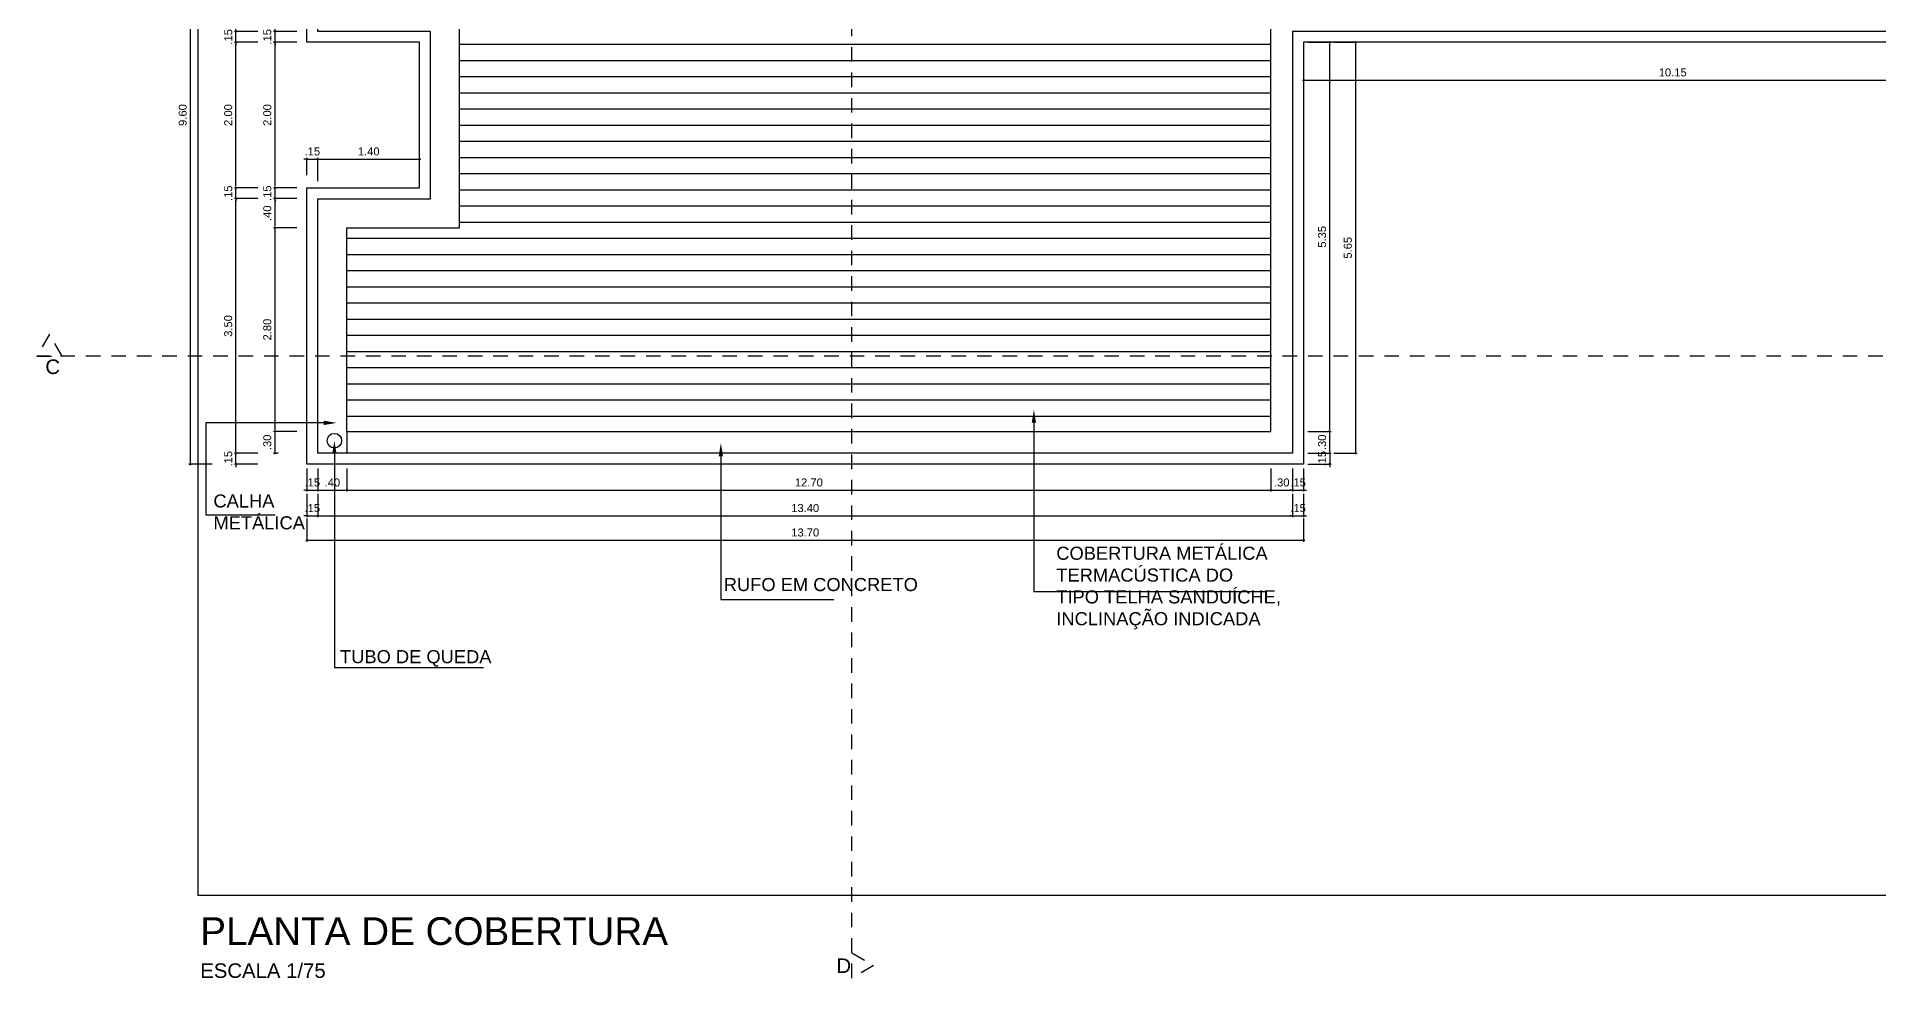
# Model space of a CAD drawing. Header units: millimetres. Extents: x 2125 to 3408, y 1171 to 1686.
# Drawn here: x 2652.35 to 2677.66, y 1437.1 to 1450.04 of the extents above; entities that cross this region are included whole.
import ezdxf

# ---------------------------------------------------------------- set-up
doc = ezdxf.new("R2010")
doc.units = ezdxf.units.MM
doc.linetypes.add('CONTORNO_QUADRO_T', pattern=[0.35, 0.2, -0.15])
for name, color, linetype in [('CALHA', 2, 'Continuous'), ('cobertura', 1, 'Continuous'), ('cotas', 7, 'Continuous'), ('linha de corte', 1, 'Continuous'), ('PAREDES', 4, 'Continuous'), ('RUFO', 3, 'Continuous'), ('TEXTO01', 7, 'Continuous'), ('TEXTO02', 3, 'Continuous'), ('TEXTO03', 2, 'Continuous')]:
    doc.layers.add(name, color=color, linetype=linetype)
doc.styles.add('ROMANS', font='arial.ttf')
doc.styles.get("Standard").update_dxf_attribs({"font": 'arial.ttf'})
doc.styles.add('TEXTO1', font='swissko.ttf', dxfattribs={"width": 0.6, "height": 0.1})
doc.dimstyles.new('ESCALA75', dxfattribs={"dimtxt": 0.11, "dimasz": 0.02, "dimexe": 0.02, "dimexo": 0.04, "dimgap": 0.05, "dimtad": 1, "dimzin": 4, "dimdsep": 46, "dimtxsty": 'ROMANS', "dimblk1": 'PPC', "dimblk2": 'PPC', "dimsah": 1, "dimcen": 0.02, "dimclrd": 7, "dimclre": 7, "dimclrt": 3, "dimazin": 1, "dimtfac": 1, "dimtix": 1, "dimtmove": 0, "dimatfit": 3, "dimldrblk": 'PPC', "dimfxl": 0, "dimtolj": 1, "dimtzin": 12, "dimarcsym": 0})

# ---------------------------------------------------------------- blocks, each defined once
blk = doc.blocks.new('PPC')
at = {"color": 2}
blk.add_circle((0, 0), 0.5, dxfattribs=at)
blk = doc.blocks.new('*D730')
at = {"layer": 'cotas', "color": 7, "lineweight": -2, "transparency": 16777216}
for p, q in [((2656.209, 1444.111), (2656.209, 1443.791)), ((2656.609, 1444.111), (2656.609, 1443.791)), ((2656.229, 1443.811), (2656.589, 1443.811))]:
    blk.add_line(p, q, dxfattribs=at)
at = {"layer": 'DEFPOINTS', "color": 0, "transparency": 16777216}
for p in [(2656.209, 1444.319), (2656.609, 1444.319), (2656.609, 1443.811)]:
    blk.add_point(p, dxfattribs=at)
at = {"layer": 'cotas', "color": 7, "lineweight": -2, "transparency": 16777216, "xscale": 0.02, "yscale": 0.02, "zscale": 0.02, "rotation": 180}
blk.add_blockref('PPC', (2656.209, 1443.811), dxfattribs=at)
at = {"layer": 'cotas', "color": 7, "lineweight": -2, "transparency": 16777216, "xscale": 0.02, "yscale": 0.02, "zscale": 0.02}
blk.add_blockref('PPC', (2656.609, 1443.811), dxfattribs=at)
at = {"layer": 'cotas', "color": 3, "transparency": 16777216, "insert": (2656.409, 1443.917), "char_height": 0.11, "attachment_point": 5, "style": 'ROMANS'}
blk.add_mtext('\\A1;.40', dxfattribs=at)
blk = doc.blocks.new('*D731')
at = {"layer": 'cotas', "color": 7, "lineweight": -2, "transparency": 16777216}
for p, q in [((2656.609, 1444.111), (2656.609, 1443.791)), ((2669.309, 1444.111), (2669.309, 1443.791)), ((2656.629, 1443.811), (2669.289, 1443.811))]:
    blk.add_line(p, q, dxfattribs=at)
at = {"layer": 'DEFPOINTS', "color": 0, "transparency": 16777216}
for p in [(2669.309, 1444.619), (2656.609, 1444.319), (2669.309, 1443.811)]:
    blk.add_point(p, dxfattribs=at)
at = {"layer": 'cotas', "color": 7, "lineweight": -2, "transparency": 16777216, "xscale": 0.02, "yscale": 0.02, "zscale": 0.02, "rotation": 180}
blk.add_blockref('PPC', (2656.609, 1443.811), dxfattribs=at)
at = {"layer": 'cotas', "color": 7, "lineweight": -2, "transparency": 16777216, "xscale": 0.02, "yscale": 0.02, "zscale": 0.02}
blk.add_blockref('PPC', (2669.309, 1443.811), dxfattribs=at)
at = {"layer": 'cotas', "color": 3, "transparency": 16777216, "insert": (2662.959, 1443.917), "char_height": 0.11, "attachment_point": 5, "style": 'ROMANS'}
blk.add_mtext('\\A1;12.70', dxfattribs=at)
blk = doc.blocks.new('*D732')
at = {"layer": 'cotas', "color": 7, "lineweight": -2, "transparency": 16777216}
for p, q in [((2669.309, 1444.111), (2669.309, 1443.791)), ((2669.609, 1444.111), (2669.609, 1443.791)), ((2669.329, 1443.811), (2669.589, 1443.811))]:
    blk.add_line(p, q, dxfattribs=at)
at = {"layer": 'DEFPOINTS', "color": 0, "transparency": 16777216}
for p in [(2669.309, 1444.619), (2669.609, 1444.319), (2669.609, 1443.811)]:
    blk.add_point(p, dxfattribs=at)
at = {"layer": 'cotas', "color": 7, "lineweight": -2, "transparency": 16777216, "xscale": 0.02, "yscale": 0.02, "zscale": 0.02, "rotation": 180}
blk.add_blockref('PPC', (2669.309, 1443.811), dxfattribs=at)
at = {"layer": 'cotas', "color": 7, "lineweight": -2, "transparency": 16777216, "xscale": 0.02, "yscale": 0.02, "zscale": 0.02}
blk.add_blockref('PPC', (2669.609, 1443.811), dxfattribs=at)
at = {"layer": 'cotas', "color": 3, "transparency": 16777216, "insert": (2669.459, 1443.917), "char_height": 0.11, "attachment_point": 5, "style": 'ROMANS'}
blk.add_mtext('\\A1;.30', dxfattribs=at)
blk = doc.blocks.new('*D674')
at = {"layer": 'cotas', "color": 7, "lineweight": -2, "transparency": 16777216}
for p, q in [((2656.209, 1443.759), (2656.209, 1443.439)), ((2669.609, 1443.759), (2669.609, 1443.439)), ((2656.229, 1443.459), (2669.589, 1443.459))]:
    blk.add_line(p, q, dxfattribs=at)
at = {"layer": 'DEFPOINTS', "color": 0, "transparency": 16777216}
for p in [(2656.209, 1444.269), (2669.609, 1444.269), (2669.609, 1443.459)]:
    blk.add_point(p, dxfattribs=at)
at = {"layer": 'cotas', "color": 7, "lineweight": -2, "transparency": 16777216, "xscale": 0.02, "yscale": 0.02, "zscale": 0.02, "rotation": 180}
blk.add_blockref('PPC', (2656.209, 1443.459), dxfattribs=at)
at = {"layer": 'cotas', "color": 7, "lineweight": -2, "transparency": 16777216, "xscale": 0.02, "yscale": 0.02, "zscale": 0.02}
blk.add_blockref('PPC', (2669.609, 1443.459), dxfattribs=at)
at = {"layer": 'cotas', "color": 3, "transparency": 16777216, "insert": (2662.909, 1443.565), "char_height": 0.11, "attachment_point": 5, "style": 'ROMANS'}
blk.add_mtext('\\A1;13.40', dxfattribs=at)
blk = doc.blocks.new('*D772')
at = {"layer": 'cotas', "color": 7, "lineweight": -2, "transparency": 16777216}
for p, q in [((2669.82, 1444.319), (2670.14, 1444.319)), ((2670.12, 1444.339), (2670.12, 1444.359)), ((2670.12, 1444.319), (2670.12, 1444.169)), ((2669.82, 1444.169), (2670.14, 1444.169)), ((2670.12, 1444.149), (2670.12, 1444.129))]:
    blk.add_line(p, q, dxfattribs=at)
at = {"layer": 'DEFPOINTS', "color": 0, "transparency": 16777216}
for p in [(2669.609, 1444.319), (2669.609, 1444.169), (2670.12, 1444.169)]:
    blk.add_point(p, dxfattribs=at)
at = {"layer": 'cotas', "color": 7, "lineweight": -2, "transparency": 16777216, "xscale": 0.02, "yscale": 0.02, "zscale": 0.02}
for p, rotation in [((2670.12, 1444.319), 270), ((2670.12, 1444.169), 90)]:
    blk.add_blockref('PPC', p, dxfattribs=dict(at, rotation=rotation))
at = {"layer": 'cotas', "color": 3, "transparency": 16777216, "insert": (2670.014, 1444.244), "char_height": 0.11, "attachment_point": 5, "rotation": 90, "style": 'ROMANS'}
blk.add_mtext('\\A1;.15', dxfattribs=at)
blk = doc.blocks.new('*D773')
at = {"layer": 'cotas', "color": 7, "lineweight": -2, "transparency": 16777216}
for p, q in [((2669.82, 1444.619), (2670.14, 1444.619)), ((2670.12, 1444.339), (2670.12, 1444.599)), ((2669.82, 1444.319), (2670.14, 1444.319))]:
    blk.add_line(p, q, dxfattribs=at)
at = {"layer": 'DEFPOINTS', "color": 0, "transparency": 16777216}
for p in [(2669.309, 1444.619), (2670.12, 1444.619), (2669.609, 1444.319)]:
    blk.add_point(p, dxfattribs=at)
at = {"layer": 'cotas', "color": 7, "lineweight": -2, "transparency": 16777216, "xscale": 0.02, "yscale": 0.02, "zscale": 0.02}
for p, rotation in [((2670.12, 1444.619), 90), ((2670.12, 1444.319), 270)]:
    blk.add_blockref('PPC', p, dxfattribs=dict(at, rotation=rotation))
at = {"layer": 'cotas', "color": 3, "transparency": 16777216, "insert": (2670.014, 1444.469), "char_height": 0.11, "attachment_point": 5, "rotation": 90, "style": 'ROMANS'}
blk.add_mtext('\\A1;.30', dxfattribs=at)
blk = doc.blocks.new('*D774')
at = {"layer": 'cotas', "color": 7, "lineweight": -2, "transparency": 16777216}
for p, q in [((2669.82, 1449.969), (2670.14, 1449.969)), ((2670.12, 1444.639), (2670.12, 1449.949)), ((2669.82, 1444.619), (2670.14, 1444.619))]:
    blk.add_line(p, q, dxfattribs=at)
at = {"layer": 'DEFPOINTS', "color": 0, "transparency": 16777216}
for p in [(2669.759, 1449.969), (2670.12, 1449.969), (2669.309, 1444.619)]:
    blk.add_point(p, dxfattribs=at)
at = {"layer": 'cotas', "color": 7, "lineweight": -2, "transparency": 16777216, "xscale": 0.02, "yscale": 0.02, "zscale": 0.02}
for p, rotation in [((2670.12, 1449.969), 90), ((2670.12, 1444.619), 270)]:
    blk.add_blockref('PPC', p, dxfattribs=dict(at, rotation=rotation))
at = {"layer": 'cotas', "color": 3, "transparency": 16777216, "insert": (2670.014, 1447.294), "char_height": 0.11, "attachment_point": 5, "rotation": 90, "style": 'ROMANS'}
blk.add_mtext('\\A1;5.35', dxfattribs=at)
blk = doc.blocks.new('*D702')
at = {"layer": 'cotas', "color": 7, "lineweight": -2, "transparency": 16777216}
for p, q in [((2670.174, 1449.969), (2670.494, 1449.969)), ((2670.474, 1449.949), (2670.474, 1444.339)), ((2670.174, 1444.319), (2670.494, 1444.319))]:
    blk.add_line(p, q, dxfattribs=at)
at = {"layer": 'DEFPOINTS', "color": 0, "transparency": 16777216}
for p in [(2669.807, 1449.969), (2669.657, 1444.319), (2670.474, 1444.319)]:
    blk.add_point(p, dxfattribs=at)
at = {"layer": 'cotas', "color": 7, "lineweight": -2, "transparency": 16777216, "xscale": 0.02, "yscale": 0.02, "zscale": 0.02}
for p, rotation in [((2670.474, 1449.969), 90), ((2670.474, 1444.319), 270)]:
    blk.add_blockref('PPC', p, dxfattribs=dict(at, rotation=rotation))
at = {"layer": 'cotas', "color": 3, "transparency": 16777216, "insert": (2670.368, 1447.144), "char_height": 0.11, "attachment_point": 5, "rotation": 90, "style": 'ROMANS'}
blk.add_mtext('\\A1;5.65', dxfattribs=at)
blk = doc.blocks.new('*D775')
at = {"layer": 'cotas', "color": 7, "lineweight": -2, "transparency": 16777216}
for p, q in [((2669.759, 1449.748), (2669.759, 1449.428)), ((2679.909, 1449.748), (2679.909, 1449.428)), ((2669.779, 1449.448), (2679.889, 1449.448))]:
    blk.add_line(p, q, dxfattribs=at)
at = {"layer": 'DEFPOINTS', "color": 0, "transparency": 16777216}
for p in [(2669.759, 1449.969), (2679.909, 1449.969), (2679.909, 1449.448)]:
    blk.add_point(p, dxfattribs=at)
at = {"layer": 'cotas', "color": 7, "lineweight": -2, "transparency": 16777216, "xscale": 0.02, "yscale": 0.02, "zscale": 0.02, "rotation": 180}
blk.add_blockref('PPC', (2669.759, 1449.448), dxfattribs=at)
at = {"layer": 'cotas', "color": 7, "lineweight": -2, "transparency": 16777216, "xscale": 0.02, "yscale": 0.02, "zscale": 0.02}
blk.add_blockref('PPC', (2679.909, 1449.448), dxfattribs=at)
at = {"layer": 'cotas', "color": 3, "transparency": 16777216, "insert": (2674.834, 1449.554), "char_height": 0.11, "attachment_point": 5, "style": 'ROMANS'}
blk.add_mtext('\\A1;10.15', dxfattribs=at)
blk = doc.blocks.new('*D776')
at = {"layer": 'cotas', "color": 7, "lineweight": -2, "transparency": 16777216}
for p, q in [((2656.059, 1443.423), (2656.059, 1443.103)), ((2669.759, 1443.423), (2669.759, 1443.103)), ((2656.079, 1443.123), (2669.739, 1443.123))]:
    blk.add_line(p, q, dxfattribs=at)
at = {"layer": 'DEFPOINTS', "color": 0, "transparency": 16777216}
for p in [(2656.059, 1444.169), (2669.759, 1444.169), (2669.759, 1443.123)]:
    blk.add_point(p, dxfattribs=at)
at = {"layer": 'cotas', "color": 7, "lineweight": -2, "transparency": 16777216, "xscale": 0.02, "yscale": 0.02, "zscale": 0.02, "rotation": 180}
blk.add_blockref('PPC', (2656.059, 1443.123), dxfattribs=at)
at = {"layer": 'cotas', "color": 7, "lineweight": -2, "transparency": 16777216, "xscale": 0.02, "yscale": 0.02, "zscale": 0.02}
blk.add_blockref('PPC', (2669.759, 1443.123), dxfattribs=at)
at = {"layer": 'cotas', "color": 3, "transparency": 16777216, "insert": (2662.909, 1443.229), "char_height": 0.11, "attachment_point": 5, "style": 'ROMANS'}
blk.add_mtext('\\A1;13.70', dxfattribs=at)
blk = doc.blocks.new('*D777')
at = {"layer": 'cotas', "color": 7, "lineweight": -2, "transparency": 16777216}
for p, q in [((2669.609, 1444.111), (2669.609, 1443.791)), ((2669.759, 1444.111), (2669.759, 1443.791)), ((2669.589, 1443.811), (2669.569, 1443.811)), ((2669.609, 1443.811), (2669.759, 1443.811)), ((2669.779, 1443.811), (2669.799, 1443.811))]:
    blk.add_line(p, q, dxfattribs=at)
at = {"layer": 'DEFPOINTS', "color": 0, "transparency": 16777216}
for p in [(2669.609, 1444.319), (2669.759, 1444.319), (2669.759, 1443.811)]:
    blk.add_point(p, dxfattribs=at)
at = {"layer": 'cotas', "color": 7, "lineweight": -2, "transparency": 16777216, "xscale": 0.02, "yscale": 0.02, "zscale": 0.02}
blk.add_blockref('PPC', (2669.609, 1443.811), dxfattribs=at)
at = {"layer": 'cotas', "color": 7, "lineweight": -2, "transparency": 16777216, "xscale": 0.02, "yscale": 0.02, "zscale": 0.02, "rotation": 180}
blk.add_blockref('PPC', (2669.759, 1443.811), dxfattribs=at)
at = {"layer": 'cotas', "color": 3, "transparency": 16777216, "insert": (2669.684, 1443.917), "char_height": 0.11, "attachment_point": 5, "style": 'ROMANS'}
blk.add_mtext('\\A1;.15', dxfattribs=at)
blk = doc.blocks.new('*D703')
at = {"layer": 'cotas', "color": 7, "lineweight": -2, "transparency": 16777216}
for p, q in [((2669.609, 1443.759), (2669.609, 1443.439)), ((2669.759, 1443.759), (2669.759, 1443.439)), ((2669.589, 1443.459), (2669.569, 1443.459)), ((2669.609, 1443.459), (2669.759, 1443.459)), ((2669.779, 1443.459), (2669.799, 1443.459))]:
    blk.add_line(p, q, dxfattribs=at)
at = {"layer": 'DEFPOINTS', "color": 0, "transparency": 16777216}
for p in [(2669.609, 1443.967), (2669.759, 1443.967), (2669.759, 1443.459)]:
    blk.add_point(p, dxfattribs=at)
at = {"layer": 'cotas', "color": 7, "lineweight": -2, "transparency": 16777216, "xscale": 0.02, "yscale": 0.02, "zscale": 0.02}
blk.add_blockref('PPC', (2669.609, 1443.459), dxfattribs=at)
at = {"layer": 'cotas', "color": 7, "lineweight": -2, "transparency": 16777216, "xscale": 0.02, "yscale": 0.02, "zscale": 0.02, "rotation": 180}
blk.add_blockref('PPC', (2669.759, 1443.459), dxfattribs=at)
at = {"layer": 'cotas', "color": 3, "transparency": 16777216, "insert": (2669.684, 1443.565), "char_height": 0.11, "attachment_point": 5, "style": 'ROMANS'}
blk.add_mtext('\\A1;.15', dxfattribs=at)
blk = doc.blocks.new('*D704')
at = {"layer": 'cotas', "color": 7, "lineweight": -2, "transparency": 16777216}
for p, q in [((2656.059, 1444.111), (2656.059, 1443.791)), ((2656.209, 1444.111), (2656.209, 1443.791)), ((2656.039, 1443.811), (2656.019, 1443.811)), ((2656.059, 1443.811), (2656.209, 1443.811)), ((2656.229, 1443.811), (2656.249, 1443.811))]:
    blk.add_line(p, q, dxfattribs=at)
at = {"layer": 'DEFPOINTS', "color": 0, "transparency": 16777216}
for p in [(2656.059, 1444.319), (2656.209, 1444.319), (2656.209, 1443.811)]:
    blk.add_point(p, dxfattribs=at)
at = {"layer": 'cotas', "color": 7, "lineweight": -2, "transparency": 16777216, "xscale": 0.02, "yscale": 0.02, "zscale": 0.02}
blk.add_blockref('PPC', (2656.059, 1443.811), dxfattribs=at)
at = {"layer": 'cotas', "color": 7, "lineweight": -2, "transparency": 16777216, "xscale": 0.02, "yscale": 0.02, "zscale": 0.02, "rotation": 180}
blk.add_blockref('PPC', (2656.209, 1443.811), dxfattribs=at)
at = {"layer": 'cotas', "color": 3, "transparency": 16777216, "insert": (2656.134, 1443.917), "char_height": 0.11, "attachment_point": 5, "style": 'ROMANS'}
blk.add_mtext('\\A1;.15', dxfattribs=at)
blk = doc.blocks.new('*D705')
at = {"layer": 'cotas', "color": 7, "lineweight": -2, "transparency": 16777216}
for p, q in [((2656.059, 1443.759), (2656.059, 1443.439)), ((2656.209, 1443.759), (2656.209, 1443.439)), ((2656.039, 1443.459), (2656.019, 1443.459)), ((2656.059, 1443.459), (2656.209, 1443.459)), ((2656.229, 1443.459), (2656.249, 1443.459))]:
    blk.add_line(p, q, dxfattribs=at)
at = {"layer": 'DEFPOINTS', "color": 0, "transparency": 16777216}
for p in [(2656.059, 1443.967), (2656.209, 1443.967), (2656.209, 1443.459)]:
    blk.add_point(p, dxfattribs=at)
at = {"layer": 'cotas', "color": 7, "lineweight": -2, "transparency": 16777216, "xscale": 0.02, "yscale": 0.02, "zscale": 0.02}
blk.add_blockref('PPC', (2656.059, 1443.459), dxfattribs=at)
at = {"layer": 'cotas', "color": 7, "lineweight": -2, "transparency": 16777216, "xscale": 0.02, "yscale": 0.02, "zscale": 0.02, "rotation": 180}
blk.add_blockref('PPC', (2656.209, 1443.459), dxfattribs=at)
at = {"layer": 'cotas', "color": 3, "transparency": 16777216, "insert": (2656.134, 1443.565), "char_height": 0.11, "attachment_point": 5, "style": 'ROMANS'}
blk.add_mtext('\\A1;.15', dxfattribs=at)
blk = doc.blocks.new('*D778')
at = {"color": 7, "lineweight": -2, "transparency": 16777216}
for p, q in [((2655.662, 1444.619), (2655.602, 1444.619)), ((2655.622, 1444.339), (2655.622, 1444.599)), ((2655.662, 1444.319), (2655.602, 1444.319))]:
    blk.add_line(p, q, dxfattribs=at)
at = {"layer": 'DEFPOINTS', "color": 0, "transparency": 16777216}
for p in [(2655.622, 1444.619), (2656.609, 1444.619), (2656.209, 1444.319)]:
    blk.add_point(p, dxfattribs=at)
at = {"color": 7, "lineweight": -2, "transparency": 16777216, "xscale": 0.02, "yscale": 0.02, "zscale": 0.02}
for p, rotation in [((2655.622, 1444.619), 90), ((2655.622, 1444.319), 270)]:
    blk.add_blockref('PPC', p, dxfattribs=dict(at, rotation=rotation))
at = {"color": 3, "transparency": 16777216, "insert": (2655.515, 1444.469), "char_height": 0.11, "attachment_point": 5, "rotation": 90, "style": 'ROMANS'}
blk.add_mtext('\\A1;.30', dxfattribs=at)
blk = doc.blocks.new('*D779')
at = {"layer": 'cotas', "color": 7, "lineweight": -2, "transparency": 16777216}
for p, q in [((2655.922, 1447.419), (2655.602, 1447.419)), ((2655.622, 1444.639), (2655.622, 1447.399)), ((2655.922, 1444.619), (2655.602, 1444.619))]:
    blk.add_line(p, q, dxfattribs=at)
at = {"layer": 'DEFPOINTS', "color": 0, "transparency": 16777216}
for p in [(2655.622, 1447.419), (2656.609, 1447.419), (2656.609, 1444.619)]:
    blk.add_point(p, dxfattribs=at)
at = {"layer": 'cotas', "color": 7, "lineweight": -2, "transparency": 16777216, "xscale": 0.02, "yscale": 0.02, "zscale": 0.02}
for p, rotation in [((2655.622, 1447.419), 90), ((2655.622, 1444.619), 270)]:
    blk.add_blockref('PPC', p, dxfattribs=dict(at, rotation=rotation))
at = {"layer": 'cotas', "color": 3, "transparency": 16777216, "insert": (2655.515, 1446.019), "char_height": 0.11, "attachment_point": 5, "rotation": 90, "style": 'ROMANS'}
blk.add_mtext('\\A1;2.80', dxfattribs=at)
blk = doc.blocks.new('*D780')
at = {"layer": 'cotas', "color": 7, "lineweight": -2, "transparency": 16777216}
for p, q in [((2655.922, 1447.819), (2655.602, 1447.819)), ((2655.622, 1447.439), (2655.622, 1447.799)), ((2655.922, 1447.419), (2655.602, 1447.419))]:
    blk.add_line(p, q, dxfattribs=at)
at = {"layer": 'DEFPOINTS', "color": 0, "transparency": 16777216}
for p in [(2655.622, 1447.819), (2656.558, 1447.819), (2656.609, 1447.419)]:
    blk.add_point(p, dxfattribs=at)
at = {"layer": 'cotas', "color": 7, "lineweight": -2, "transparency": 16777216, "xscale": 0.02, "yscale": 0.02, "zscale": 0.02}
for p, rotation in [((2655.622, 1447.819), 90), ((2655.622, 1447.419), 270)]:
    blk.add_blockref('PPC', p, dxfattribs=dict(at, rotation=rotation))
at = {"layer": 'cotas', "color": 3, "transparency": 16777216, "insert": (2655.515, 1447.619), "char_height": 0.11, "attachment_point": 5, "rotation": 90, "style": 'ROMANS'}
blk.add_mtext('\\A1;.40', dxfattribs=at)
blk = doc.blocks.new('*D781')
at = {"layer": 'cotas', "color": 7, "lineweight": -2, "transparency": 16777216}
for p, q in [((2655.922, 1447.969), (2655.602, 1447.969)), ((2655.922, 1447.819), (2655.602, 1447.819)), ((2655.622, 1447.989), (2655.622, 1448.009)), ((2655.622, 1447.819), (2655.622, 1447.969)), ((2655.622, 1447.799), (2655.622, 1447.779))]:
    blk.add_line(p, q, dxfattribs=at)
at = {"layer": 'DEFPOINTS', "color": 0, "transparency": 16777216}
for p in [(2655.622, 1447.969), (2656.558, 1447.819), (2656.586, 1447.969)]:
    blk.add_point(p, dxfattribs=at)
at = {"layer": 'cotas', "color": 7, "lineweight": -2, "transparency": 16777216, "xscale": 0.02, "yscale": 0.02, "zscale": 0.02}
for p, rotation in [((2655.622, 1447.969), 270), ((2655.622, 1447.819), 90)]:
    blk.add_blockref('PPC', p, dxfattribs=dict(at, rotation=rotation))
at = {"layer": 'cotas', "color": 3, "transparency": 16777216, "insert": (2655.515, 1447.894), "char_height": 0.11, "attachment_point": 5, "rotation": 90, "style": 'ROMANS'}
blk.add_mtext('\\A1;.15', dxfattribs=at)
blk = doc.blocks.new('*D782')
at = {"layer": 'cotas', "color": 7, "lineweight": -2, "transparency": 16777216}
for p, q in [((2655.922, 1449.969), (2655.602, 1449.969)), ((2655.622, 1447.989), (2655.622, 1449.949)), ((2655.922, 1447.969), (2655.602, 1447.969))]:
    blk.add_line(p, q, dxfattribs=at)
at = {"layer": 'DEFPOINTS', "color": 0, "transparency": 16777216}
for p in [(2655.622, 1449.969), (2656.642, 1449.969), (2656.586, 1447.969)]:
    blk.add_point(p, dxfattribs=at)
at = {"layer": 'cotas', "color": 7, "lineweight": -2, "transparency": 16777216, "xscale": 0.02, "yscale": 0.02, "zscale": 0.02}
for p, rotation in [((2655.622, 1449.969), 90), ((2655.622, 1447.969), 270)]:
    blk.add_blockref('PPC', p, dxfattribs=dict(at, rotation=rotation))
at = {"layer": 'cotas', "color": 3, "transparency": 16777216, "insert": (2655.515, 1448.969), "char_height": 0.11, "attachment_point": 5, "rotation": 90, "style": 'ROMANS'}
blk.add_mtext('\\A1;2.00', dxfattribs=at)
blk = doc.blocks.new('*D783')
at = {"layer": 'cotas', "color": 7, "lineweight": -2, "transparency": 16777216}
for p, q in [((2655.922, 1450.119), (2655.602, 1450.119)), ((2655.622, 1450.139), (2655.622, 1450.159)), ((2655.622, 1449.969), (2655.622, 1450.119)), ((2655.922, 1449.969), (2655.602, 1449.969)), ((2655.622, 1449.949), (2655.622, 1449.929))]:
    blk.add_line(p, q, dxfattribs=at)
at = {"layer": 'DEFPOINTS', "color": 0, "transparency": 16777216}
for p in [(2655.622, 1450.119), (2656.642, 1450.119), (2656.642, 1449.969)]:
    blk.add_point(p, dxfattribs=at)
at = {"layer": 'cotas', "color": 7, "lineweight": -2, "transparency": 16777216, "xscale": 0.02, "yscale": 0.02, "zscale": 0.02}
for p, rotation in [((2655.622, 1450.119), 270), ((2655.622, 1449.969), 90)]:
    blk.add_blockref('PPC', p, dxfattribs=dict(at, rotation=rotation))
at = {"layer": 'cotas', "color": 3, "transparency": 16777216, "insert": (2655.515, 1450.044), "char_height": 0.11, "attachment_point": 5, "rotation": 90, "style": 'ROMANS'}
blk.add_mtext('\\A1;.15', dxfattribs=at)
blk = doc.blocks.new('*D788')
at = {"layer": 'cotas', "color": 7, "lineweight": -2, "transparency": 16777216}
for p, q in [((2655.384, 1444.319), (2655.064, 1444.319)), ((2655.084, 1444.339), (2655.084, 1444.359)), ((2655.084, 1444.169), (2655.084, 1444.319)), ((2655.384, 1444.169), (2655.064, 1444.169)), ((2655.084, 1444.149), (2655.084, 1444.129))]:
    blk.add_line(p, q, dxfattribs=at)
at = {"layer": 'DEFPOINTS', "color": 0, "transparency": 16777216}
for p in [(2655.084, 1444.319), (2656.209, 1444.319), (2656.059, 1444.169)]:
    blk.add_point(p, dxfattribs=at)
at = {"layer": 'cotas', "color": 7, "lineweight": -2, "transparency": 16777216, "xscale": 0.02, "yscale": 0.02, "zscale": 0.02}
for p, rotation in [((2655.084, 1444.319), 270), ((2655.084, 1444.169), 90)]:
    blk.add_blockref('PPC', p, dxfattribs=dict(at, rotation=rotation))
at = {"layer": 'cotas', "color": 3, "transparency": 16777216, "insert": (2654.978, 1444.244), "char_height": 0.11, "attachment_point": 5, "rotation": 90, "style": 'ROMANS'}
blk.add_mtext('\\A1;.15', dxfattribs=at)
blk = doc.blocks.new('*D789')
at = {"layer": 'cotas', "color": 7, "lineweight": -2, "transparency": 16777216}
for p, q in [((2655.384, 1447.819), (2655.064, 1447.819)), ((2655.084, 1444.339), (2655.084, 1447.799)), ((2655.384, 1444.319), (2655.064, 1444.319))]:
    blk.add_line(p, q, dxfattribs=at)
at = {"layer": 'DEFPOINTS', "color": 0, "transparency": 16777216}
for p in [(2655.084, 1447.819), (2656.568, 1447.819), (2656.209, 1444.319)]:
    blk.add_point(p, dxfattribs=at)
at = {"layer": 'cotas', "color": 7, "lineweight": -2, "transparency": 16777216, "xscale": 0.02, "yscale": 0.02, "zscale": 0.02}
for p, rotation in [((2655.084, 1447.819), 90), ((2655.084, 1444.319), 270)]:
    blk.add_blockref('PPC', p, dxfattribs=dict(at, rotation=rotation))
at = {"layer": 'cotas', "color": 3, "transparency": 16777216, "insert": (2654.978, 1446.069), "char_height": 0.11, "attachment_point": 5, "rotation": 90, "style": 'ROMANS'}
blk.add_mtext('\\A1;3.50', dxfattribs=at)
blk = doc.blocks.new('*D790')
at = {"layer": 'cotas', "color": 7, "lineweight": -2, "transparency": 16777216}
for p, q in [((2655.384, 1447.969), (2655.064, 1447.969)), ((2655.384, 1447.819), (2655.064, 1447.819)), ((2655.084, 1447.989), (2655.084, 1448.009)), ((2655.084, 1447.819), (2655.084, 1447.969)), ((2655.084, 1447.799), (2655.084, 1447.779))]:
    blk.add_line(p, q, dxfattribs=at)
at = {"layer": 'DEFPOINTS', "color": 0, "transparency": 16777216}
for p in [(2655.084, 1447.969), (2656.568, 1447.969), (2656.568, 1447.819)]:
    blk.add_point(p, dxfattribs=at)
at = {"layer": 'cotas', "color": 7, "lineweight": -2, "transparency": 16777216, "xscale": 0.02, "yscale": 0.02, "zscale": 0.02}
for p, rotation in [((2655.084, 1447.969), 270), ((2655.084, 1447.819), 90)]:
    blk.add_blockref('PPC', p, dxfattribs=dict(at, rotation=rotation))
at = {"layer": 'cotas', "color": 3, "transparency": 16777216, "insert": (2654.978, 1447.894), "char_height": 0.11, "attachment_point": 5, "rotation": 90, "style": 'ROMANS'}
blk.add_mtext('\\A1;.15', dxfattribs=at)
blk = doc.blocks.new('*D791')
at = {"layer": 'cotas', "color": 7, "lineweight": -2, "transparency": 16777216}
for p, q in [((2655.384, 1449.969), (2655.064, 1449.969)), ((2655.084, 1447.989), (2655.084, 1449.949)), ((2655.384, 1447.969), (2655.064, 1447.969))]:
    blk.add_line(p, q, dxfattribs=at)
at = {"layer": 'DEFPOINTS', "color": 0, "transparency": 16777216}
for p in [(2655.084, 1449.969), (2656.645, 1449.969), (2656.568, 1447.969)]:
    blk.add_point(p, dxfattribs=at)
at = {"layer": 'cotas', "color": 7, "lineweight": -2, "transparency": 16777216, "xscale": 0.02, "yscale": 0.02, "zscale": 0.02}
for p, rotation in [((2655.084, 1449.969), 90), ((2655.084, 1447.969), 270)]:
    blk.add_blockref('PPC', p, dxfattribs=dict(at, rotation=rotation))
at = {"layer": 'cotas', "color": 3, "transparency": 16777216, "insert": (2654.978, 1448.969), "char_height": 0.11, "attachment_point": 5, "rotation": 90, "style": 'ROMANS'}
blk.add_mtext('\\A1;2.00', dxfattribs=at)
blk = doc.blocks.new('*D792')
at = {"layer": 'cotas', "color": 7, "lineweight": -2, "transparency": 16777216}
for p, q in [((2655.384, 1450.119), (2655.064, 1450.119)), ((2655.084, 1450.139), (2655.084, 1450.159)), ((2655.084, 1449.969), (2655.084, 1450.119)), ((2655.384, 1449.969), (2655.064, 1449.969)), ((2655.084, 1449.949), (2655.084, 1449.929))]:
    blk.add_line(p, q, dxfattribs=at)
at = {"layer": 'DEFPOINTS', "color": 0, "transparency": 16777216}
for p in [(2655.084, 1450.119), (2656.635, 1450.119), (2656.645, 1449.969)]:
    blk.add_point(p, dxfattribs=at)
at = {"layer": 'cotas', "color": 7, "lineweight": -2, "transparency": 16777216, "xscale": 0.02, "yscale": 0.02, "zscale": 0.02}
for p, rotation in [((2655.084, 1450.119), 270), ((2655.084, 1449.969), 90)]:
    blk.add_blockref('PPC', p, dxfattribs=dict(at, rotation=rotation))
at = {"layer": 'cotas', "color": 3, "transparency": 16777216, "insert": (2654.978, 1450.044), "char_height": 0.11, "attachment_point": 5, "rotation": 90, "style": 'ROMANS'}
blk.add_mtext('\\A1;.15', dxfattribs=at)
blk = doc.blocks.new('*D795')
at = {"layer": 'cotas', "color": 7, "lineweight": -2, "transparency": 16777216}
for p, q in [((2654.758, 1453.769), (2654.438, 1453.769)), ((2654.458, 1444.189), (2654.458, 1453.749)), ((2654.758, 1444.169), (2654.438, 1444.169))]:
    blk.add_line(p, q, dxfattribs=at)
at = {"layer": 'DEFPOINTS', "color": 0, "transparency": 16777216}
for p in [(2654.458, 1453.769), (2656.059, 1453.769), (2656.059, 1444.169)]:
    blk.add_point(p, dxfattribs=at)
at = {"layer": 'cotas', "color": 7, "lineweight": -2, "transparency": 16777216, "xscale": 0.02, "yscale": 0.02, "zscale": 0.02}
for p, rotation in [((2654.458, 1453.769), 90), ((2654.458, 1444.169), 270)]:
    blk.add_blockref('PPC', p, dxfattribs=dict(at, rotation=rotation))
at = {"layer": 'cotas', "color": 3, "transparency": 16777216, "insert": (2654.352, 1448.969), "char_height": 0.11, "attachment_point": 5, "rotation": 90, "style": 'ROMANS'}
blk.add_mtext('\\A1;9.60', dxfattribs=at)
blk = doc.blocks.new('*D706')
at = {"layer": 'cotas', "color": 7, "lineweight": -2, "transparency": 16777216}
for p, q in [((2656.039, 1448.361), (2656.019, 1448.361)), ((2656.059, 1448.14), (2656.059, 1448.381)), ((2656.059, 1448.361), (2656.209, 1448.361)), ((2656.209, 1448.061), (2656.209, 1448.381)), ((2656.229, 1448.361), (2656.249, 1448.361))]:
    blk.add_line(p, q, dxfattribs=at)
at = {"layer": 'DEFPOINTS', "color": 0, "transparency": 16777216}
for p in [(2656.209, 1448.361), (2656.059, 1448.1), (2656.209, 1447.95)]:
    blk.add_point(p, dxfattribs=at)
at = {"layer": 'cotas', "color": 7, "lineweight": -2, "transparency": 16777216, "xscale": 0.02, "yscale": 0.02, "zscale": 0.02}
blk.add_blockref('PPC', (2656.059, 1448.361), dxfattribs=at)
at = {"layer": 'cotas', "color": 7, "lineweight": -2, "transparency": 16777216, "xscale": 0.02, "yscale": 0.02, "zscale": 0.02, "rotation": 180}
blk.add_blockref('PPC', (2656.209, 1448.361), dxfattribs=at)
at = {"layer": 'cotas', "color": 3, "transparency": 16777216, "insert": (2656.134, 1448.468), "char_height": 0.11, "attachment_point": 5, "style": 'ROMANS'}
blk.add_mtext('\\A1;.15', dxfattribs=at)
blk = doc.blocks.new('*D707')
at = {"layer": 'cotas', "color": 7, "lineweight": -2, "transparency": 16777216}
for p, q in [((2656.209, 1448.061), (2656.209, 1448.381)), ((2656.229, 1448.361), (2657.589, 1448.361)), ((2657.609, 1448.14), (2657.609, 1448.381))]:
    blk.add_line(p, q, dxfattribs=at)
at = {"layer": 'DEFPOINTS', "color": 0, "transparency": 16777216}
for p in [(2657.609, 1448.361), (2657.609, 1448.1), (2656.209, 1447.95)]:
    blk.add_point(p, dxfattribs=at)
at = {"layer": 'cotas', "color": 7, "lineweight": -2, "transparency": 16777216, "xscale": 0.02, "yscale": 0.02, "zscale": 0.02, "rotation": 180}
blk.add_blockref('PPC', (2656.209, 1448.361), dxfattribs=at)
at = {"layer": 'cotas', "color": 7, "lineweight": -2, "transparency": 16777216, "xscale": 0.02, "yscale": 0.02, "zscale": 0.02}
blk.add_blockref('PPC', (2657.609, 1448.361), dxfattribs=at)
at = {"layer": 'cotas', "color": 3, "transparency": 16777216, "insert": (2656.909, 1448.468), "char_height": 0.11, "attachment_point": 5, "style": 'ROMANS'}
blk.add_mtext('\\A1;1.40', dxfattribs=at)

msp = doc.modelspace()

# ---------------------------------------------------------------- hatches: boundary and pattern name
at = {"layer": 'cobertura'}
h = msp.add_hatch(dxfattribs=at)
h.set_pattern_fill('ANSI31', color=256, scale=0.07, angle=315)
h.set_pattern_definition([(0, (301.1617, 614.94809), (7e-17, 0.22225), [])])
h.paths.add_polyline_path([(2664.6518, 1452.4259), (2664.6518, 1451.176), (2664.0157, 1451.801)], flags=16)
h.paths.add_polyline_path([(2664.1992, 1451.6452), (2664.6435, 1451.6452), (2664.6435, 1451.929), (2664.1992, 1451.929)], flags=8)
h.paths.add_polyline_path([(2663.5498, 1455.8689), (2666.7588, 1455.8689), (2666.7588, 1454.1189), (2663.5498, 1454.1189)])
h.paths.add_polyline_path([(2662.0088, 1454.1189), (2662.0088, 1455.8689), (2663.5498, 1455.8689), (2663.5498, 1454.1189)])
h.paths.add_polyline_path([(2663.5498, 1457.0045), (2663.5498, 1458.6189), (2666.7588, 1458.6189), (2666.7588, 1457.0045)])
h.paths.add_polyline_path([(2669.6838, 1459.1189), (2661.0088, 1459.1189), (2661.0088, 1453.2189), (2656.6088, 1453.2189), (2656.6088, 1450.5189), (2658.1588, 1450.5189), (2658.1588, 1447.4189), (2656.6088, 1447.4189), (2656.6088, 1444.6189), (2669.3088, 1444.6189), (2669.3088, 1450.4189), (2669.6838, 1450.4189)])
h.paths.add_polyline_path([(2662.0088, 1458.6189), (2663.5498, 1458.6189), (2663.5498, 1457.0045), (2662.0088, 1457.0045)])

# ---------------------------------------------------------------- linework, layer by layer
at = {"linetype": 'Continuous'}
for p in [(2654.5588, 1462.0689), (2714.9988, 1438.2389)]:
    msp.add_line(p, (2654.5588, 1438.2389), dxfattribs=at)
msp.add_circle((2656.4368, 1444.492), 0.1)
at = {"layer": 'CALHA'}
for p, q in [((2658.1588, 1447.4189), (2658.1588, 1450.5189)), ((2656.6088, 1444.6189), (2656.6088, 1447.4189)), ((2656.6088, 1447.4189), (2658.1588, 1447.4189))]:
    msp.add_line(p, q, dxfattribs=at)
at = {"layer": 'linha de corte', "linetype": 'CONTORNO_QUADRO_T'}
for p, q in [((2663.5498, 1437.1025), (2663.5498, 1463.3272)), ((2704.6709, 1445.6548), (2652.3467, 1445.6548))]:
    msp.add_line(p, q, dxfattribs=at)
for points in [[(2652.5199, 1445.9548), (2652.3467, 1445.6548), (2652.6931, 1445.6548)], [(2663.8498, 1437.2757), (2663.5498, 1437.1025), (2663.5498, 1437.4489)]]:
    msp.add_lwpolyline(points, close=True, dxfattribs=at)
at = {"layer": 'PAREDES'}
msp.add_lwpolyline([(2669.7588, 1444.1689), (2656.0588, 1444.1689), (2656.0588, 1447.9689), (2657.6088, 1447.9689), (2657.6088, 1449.9689), (2656.0588, 1449.9689), (2656.0588, 1453.7689), (2660.3088, 1453.7689), (2660.4588, 1453.7689), (2660.4588, 1459.5689), (2700.8588, 1459.5689), (2700.8588, 1450.3689), (2698.0088, 1450.3689), (2698.0088, 1451.8189), (2689.0588, 1451.8189), (2689.0588, 1444.1689), (2679.9088, 1444.1689), (2679.9088, 1449.9689), (2669.7588, 1449.9689), (2669.7588, 1444.1689)], dxfattribs=at)
msp.add_lwpolyline([(2669.6088, 1444.3189), (2656.2088, 1444.3189), (2656.2088, 1447.8189), (2657.7588, 1447.8189), (2657.7588, 1450.1189), (2656.2088, 1450.1189), (2656.2088, 1453.6189), (2660.3088, 1453.6189), (2660.6088, 1453.6189), (2660.6088, 1459.4189), (2700.7088, 1459.4189), (2700.7088, 1450.5189), (2698.1588, 1450.5189), (2698.1588, 1451.9689), (2688.9088, 1451.9689), (2688.9088, 1444.3189), (2680.0588, 1444.3189), (2680.0588, 1450.1189), (2669.6088, 1450.1189)], close=True, dxfattribs=at)
at = {"layer": 'RUFO'}
for p, q in [((2669.3088, 1444.6189), (2669.3088, 1450.4189)), ((2656.6088, 1444.6189), (2669.3088, 1444.6189)), ((2656.6088, 1444.6189), (2656.6088, 1444.3189))]:
    msp.add_line(p, q, dxfattribs=at)
at = {"layer": 'TEXTO03', "ltscale": 0.0001}
for p, q in [((2656.2894, 1444.7366), (2654.6713, 1444.7366)), ((2654.6713, 1444.7366), (2654.6713, 1443.472)), ((2666.0522, 1444.7388), (2666.0522, 1442.4166)), ((2656.4368, 1444.312), (2656.4368, 1441.374)), ((2661.7496, 1444.2784), (2661.7496, 1442.3062)), ((2654.6713, 1443.472), (2655.624, 1443.472)), ((2661.7496, 1442.3062), (2663.3006, 1442.3062)), ((2666.0522, 1442.4166), (2669.2484, 1442.4166)), ((2656.4368, 1441.374), (2658.4848, 1441.374))]:
    msp.add_line(p, q, dxfattribs=at)
for points in [[(2656.2894, 1444.7666), (2656.4694, 1444.7366), (2656.2894, 1444.7066)], [(2666.0222, 1444.7388), (2666.0522, 1444.9188), (2666.0822, 1444.7388)], [(2656.4068, 1444.312), (2656.4368, 1444.492), (2656.4668, 1444.312)], [(2661.7196, 1444.2784), (2661.7496, 1444.4584), (2661.7796, 1444.2784)]]:
    msp.add_solid(points, dxfattribs=at)

# ---------------------------------------------------------------- texts
at = {"layer": 'linha de corte', "ltscale": 0.0001, "char_height": 0.12, "width": 0.619452, "attachment_point": 1, "style": 'TEXTO1'}
for s, insert in [('{\\fSansSerif|b0|i0|c2|p2;\\H1.6667x;\\W1;C}', (2652.4636, 1445.6083)), ('{\\fSansSerif|b0|i0|c2|p2;\\H1.6667x;\\W1;D}', (2663.3378, 1437.3738))]:
    msp.add_mtext(s, dxfattribs=dict(at, insert=insert))
at = {"layer": 'TEXTO01', "ltscale": 0.0001, "insert": (2654.5932, 1437.9397), "char_height": 0.12, "width": 10.078069, "attachment_point": 1, "style": 'TEXTO1'}
msp.add_mtext('{\\fSansSerif|b0|i0|c2|p2;\\H3.1667x;\\W1;\\C2;PLANTA DE COBERTURA\\H0.47368x;\\P\\H1.1111x;\\C3;ESCALA 1/75}', dxfattribs=at)
at = {"layer": 'TEXTO02', "ltscale": 0.0001, "char_height": 0.18, "attachment_point": 1}
for s, insert in [('{\\C2;CALHA\\PMETÁLICA}', (2654.7744, 1443.753)), ('{\\C2;COBERTURA METÁLICA\\PTERMACÚSTICA DO\\PTIPO TELHA SANDUÍCHE, \\PINCLINAÇÃO INDICADA}', (2666.3605, 1443.0344)), ('{\\C2;RUFO EM CONCRETO}', (2661.7896, 1442.6039)), ('{\\C2;TUBO DE QUEDA}', (2656.5147, 1441.6125))]:
    msp.add_mtext(s, dxfattribs=dict(at, insert=insert))

# ---------------------------------------------------------------- dimensions: what is measured, and where the dimension line sits
dim = msp.add_linear_dim(base=(2655.6216, 1444.6189), p1=(2656.2088, 1444.3189), p2=(2656.6088, 1444.6189), angle=90, dimstyle='ESCALA75', override={"dimtmove": 1, "dimfxl": 0.04, "dimarcsym": 1})
dim.commit()
dim.dimension.update_dxf_attribs({"geometry": '*D778', "text_midpoint": (2655.5154, 1444.4689)})
at = {"layer": 'cotas'}
for base, p1, p2, picture, middle in [((2654.4578, 1453.7689), (2656.0588, 1444.1689), (2656.0588, 1453.7689), '*D795', (2654.3516, 1448.9689)), ((2655.0844, 1450.1189), (2656.6445, 1449.9689), (2656.635, 1450.1189), '*D792', (2654.9783, 1450.0439)), ((2655.6216, 1450.1189), (2656.6424, 1449.9689), (2656.6424, 1450.1189), '*D783', (2655.5155, 1450.0439)), ((2655.0844, 1449.9689), (2656.5684, 1447.9689), (2656.6445, 1449.9689), '*D791', (2654.9783, 1448.9689)), ((2655.6216, 1449.9689), (2656.5861, 1447.9689), (2656.6424, 1449.9689), '*D782', (2655.5155, 1448.9689)), ((2670.1201, 1449.9689), (2669.3088, 1444.6189), (2669.7588, 1449.9689), '*D774', (2670.0139, 1447.2939)), ((2670.4742, 1444.3189), (2669.807, 1449.9689), (2669.657, 1444.3189), '*D702', (2670.368, 1447.1439)), ((2655.0844, 1447.9689), (2656.5684, 1447.8189), (2656.5684, 1447.9689), '*D790', (2654.9783, 1447.8939)), ((2655.0844, 1447.8189), (2656.2088, 1444.3189), (2656.5684, 1447.8189), '*D789', (2654.9782, 1446.0689)), ((2655.6216, 1447.9689), (2656.5581, 1447.8189), (2656.5861, 1447.9689), '*D781', (2655.5155, 1447.8939)), ((2655.6216, 1447.8189), (2656.6088, 1447.4189), (2656.5581, 1447.8189), '*D780', (2655.5155, 1447.6189)), ((2655.6216, 1447.4189), (2656.6088, 1444.6189), (2656.6088, 1447.4189), '*D779', (2655.5155, 1446.0189)), ((2670.12, 1444.6189), (2669.6088, 1444.3189), (2669.3088, 1444.6189), '*D773', (2670.0138, 1444.4689)), ((2655.0844, 1444.3189), (2656.0588, 1444.1689), (2656.2088, 1444.3189), '*D788', (2654.9783, 1444.2439)), ((2670.12, 1444.1689), (2669.6088, 1444.3189), (2669.6088, 1444.1689), '*D772', (2670.0138, 1444.2439))]:
    dim = msp.add_linear_dim(base=base, p1=p1, p2=p2, angle=90, dimstyle='ESCALA75', dxfattribs=at)
    dim.commit()
    dim.dimension.update_dxf_attribs({"geometry": picture, "text_midpoint": middle})
for base, p1, p2, picture, middle in [((2679.9088, 1449.4478), (2669.7588, 1449.9689), (2679.9088, 1449.9689), '*D775', (2674.8338, 1449.554)), ((2656.2088, 1448.3613), (2656.0588, 1448.1002), (2656.2088, 1447.9502), '*D706', (2656.1338, 1448.4675)), ((2657.6088, 1448.3613), (2656.2088, 1447.9502), (2657.6088, 1448.1002), '*D707', (2656.9088, 1448.4675)), ((2669.3088, 1443.8106), (2656.6088, 1444.3189), (2669.3088, 1444.6189), '*D731', (2662.9588, 1443.9168)), ((2669.6088, 1443.8106), (2669.3088, 1444.6189), (2669.6088, 1444.3189), '*D732', (2669.4588, 1443.9168)), ((2656.2088, 1443.8106), (2656.0588, 1444.3189), (2656.2088, 1444.3189), '*D704', (2656.1338, 1443.9168)), ((2656.6088, 1443.8106), (2656.2088, 1444.3189), (2656.6088, 1444.3189), '*D730', (2656.4088, 1443.9168)), ((2669.6088, 1443.4591), (2656.2088, 1444.2693), (2669.6088, 1444.2693), '*D674', (2662.9088, 1443.5653)), ((2669.7588, 1443.8106), (2669.6088, 1444.3189), (2669.7588, 1444.3189), '*D777', (2669.6838, 1443.9168)), ((2669.7588, 1443.1231), (2656.0588, 1444.1689), (2669.7588, 1444.1689), '*D776', (2662.9088, 1443.2293)), ((2656.2088, 1443.4591), (2656.0588, 1443.9674), (2656.2088, 1443.9674), '*D705', (2656.1338, 1443.5652)), ((2669.7588, 1443.4591), (2669.6088, 1443.9674), (2669.7588, 1443.9674), '*D703', (2669.6838, 1443.5652))]:
    dim = msp.add_linear_dim(base=base, p1=p1, p2=p2, dimstyle='ESCALA75', dxfattribs=at)
    dim.commit()
    dim.dimension.update_dxf_attribs({"geometry": picture, "text_midpoint": middle})

doc.saveas('drawing.dxf')
